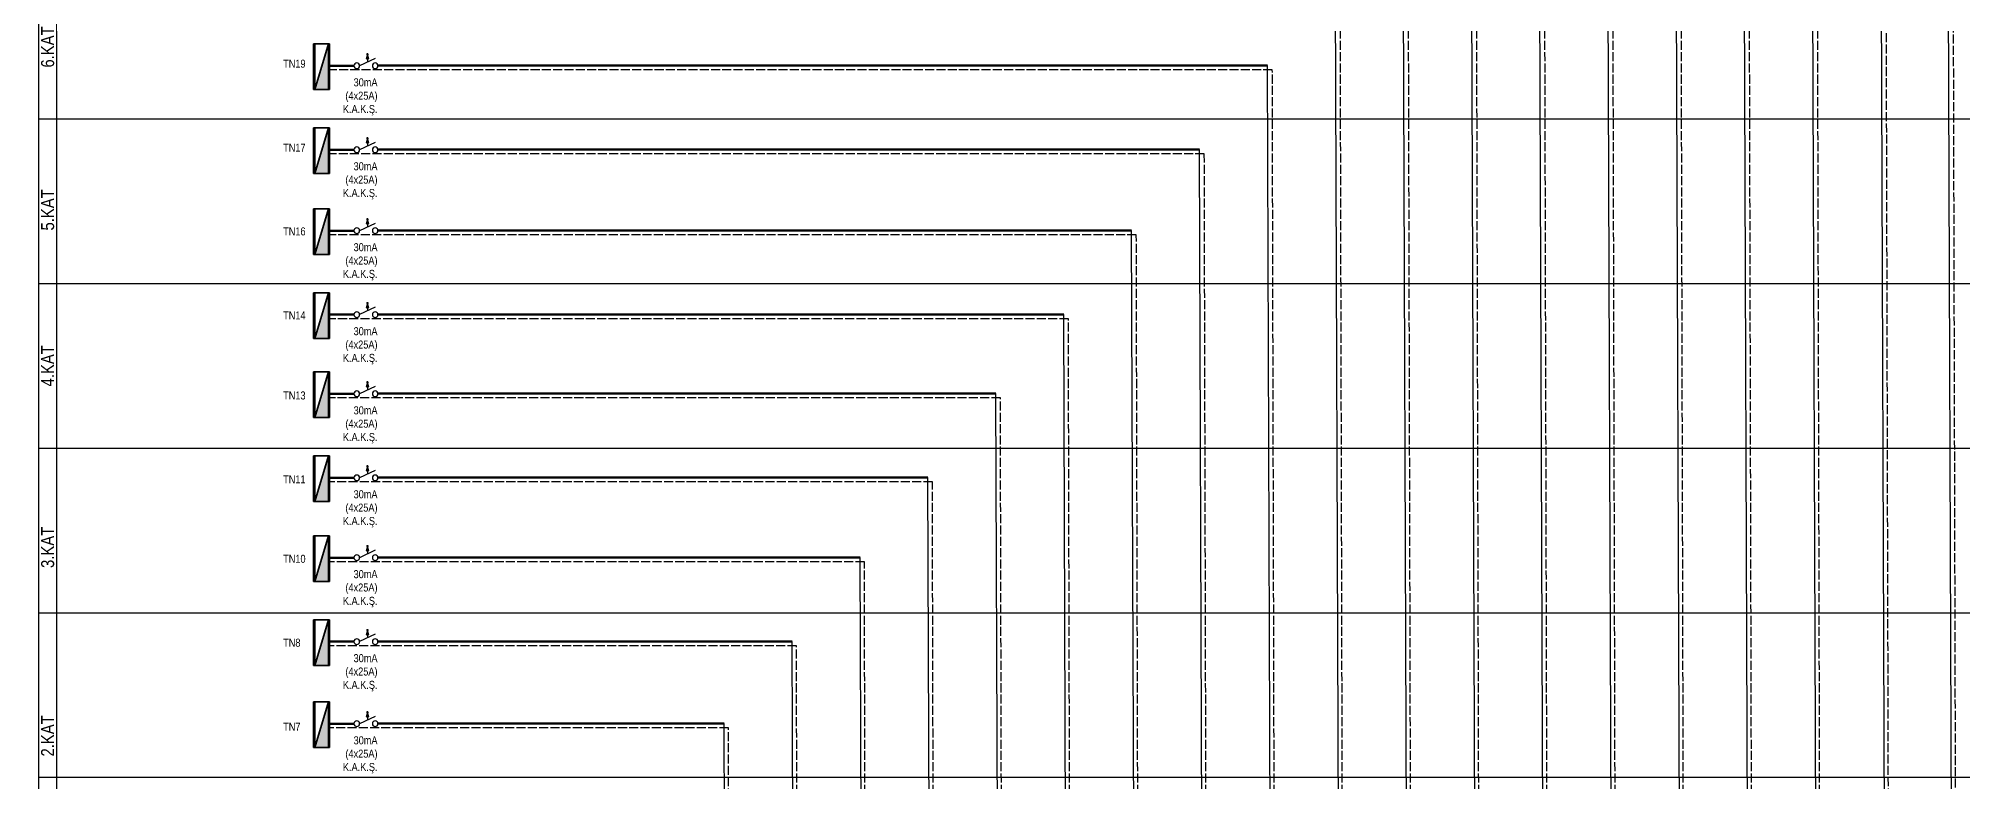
# Model space of a CAD drawing. Header units: millimetres. Extents: x 3395 to 31170, y 2853 to 7104.
# Drawn here: x 17489 to 20049, y 4689 to 5678 of the extents above; entities that cross this region are included whole.
import ezdxf

# ---------------------------------------------------------------- set-up
doc = ezdxf.new("R2010")
doc.units = ezdxf.units.MM
doc.linetypes.add('ACAD_ISO02W100', pattern=[15, 12, -3])
doc.linetypes.add('DASHED', pattern=[19.05, 12.7, -6.35])
for name, color, linetype in [('Asansör', 200, 'Continuous'), ('Elektrik T.', 4, 'Continuous'), ('topraklama', 3, 'DASHED'), ('TopraklamaY.', 3, 'ACAD_ISO02W100'), ('YazılarY.', 7, 'Continuous')]:
    doc.layers.add(name, color=color, linetype=linetype)
for name, color, linetype, lineweight in [('deha_elk tablo', 4, 'Continuous', 30), ('deha_elk yazı', 2, 'Continuous', 20), ('KOLON HATTI  LİNYESİ', 240, 'Continuous', 50)]:
    doc.layers.add(name, color=color, linetype=linetype, lineweight=lineweight)
doc.layers.add('Tablo', color=7, linetype='Continuous', true_color=0xff7f7f)
doc.styles.add('sh_elk yazı', font='ARIALN.TTF', dxfattribs={"height": 10})

# ---------------------------------------------------------------- blocks, each defined once
blk = doc.blocks.new('şalt-kakş')
h = blk.add_hatch(color=2)
h.dxf.hatch_style = 1
h.paths.add_polyline_path([(12, 8.6), (13.2, 13.6), (14.5, 8.6)])
at = {"color": 4}
blk.add_lwpolyline([(12, 8.6), (13.2, 13.6), (14.5, 8.6), (12, 8.6)], dxfattribs=at)
at = {"layer": 'deha_elk tablo'}
blk.add_line((3.5, 9.2), (23, 0), dxfattribs=at)
at = {"layer": 'deha_elk tablo', "ltscale": 5}
blk.add_line((13.2, 8.6), (13.2, 4.6), dxfattribs=at)
for points in [[(12, 14.2), (14.5, 14.2)], [(13.2, 14.2), (13.2, 15.7)]]:
    blk.add_lwpolyline(points, dxfattribs=at)
blk.add_lwpolyline([(13.2, 13.6), (12, 8.6), (14.5, 8.6)], close=True, dxfattribs=at)
at = {"layer": 'deha_elk tablo', "ltscale": 0.5}
for centre in [(3.5, 0), (26.5, 0)]:
    blk.add_circle(centre, 3.5, dxfattribs=at)
blk = doc.blocks.new('tablo_sh şb tab-tali')
h = blk.add_hatch(color=2)
h.dxf.hatch_style = 1
h.paths.add_polyline_path([(-17.1, 1.5), (-17.1, 18.5), (40, 1.5)])
at = {"color": 4}
for p, q in [((-17.1, 18.5), (40, 1.5)), ((-17.1, 1.5), (-17.1, 18.5)), ((40, 1.5), (-17.1, 1.5))]:
    blk.add_line(p, q, dxfattribs=at)
at = {"layer": 'deha_elk tablo', "color": 4, "lineweight": 35}
for p, q in [((-17.1, 0), (-17.1, 20)), ((-17.1, 20), (40, 20)), ((-17.1, 18.5), (40, 1.5)), ((40, 0), (-17.1, 0)), ((40, 20), (40, 0))]:
    blk.add_line(p, q, dxfattribs=at)
for points in [[(-17.1, 18.5), (40, 18.5)], [(40, 1.5), (-17.1, 1.5)]]:
    blk.add_lwpolyline(points, dxfattribs=at)

msp = doc.modelspace()

# ---------------------------------------------------------------- linework, layer by layer
at = {"layer": 'Asansör', "color": 32, "true_color": 0xcd6928}
msp.add_line((20038.2, 3630.6), (20026.8, 6758.1), dxfattribs=at)
at = {"layer": 'Elektrik T.', "color": 1}
for p, q in [((19949, 3630.7), (19938.1, 6616.7)), ((19857.9, 3519.7), (19847, 6518.7)), ((19767.1, 3519.7), (19756.7, 6406.9)), ((19676.4, 3519.7), (19666.3, 6300)), ((19585.6, 3519.7), (19575.9, 6188.2)), ((19494.9, 3519.7), (19485.6, 6082.7)), ((19404.1, 3519.7), (19395.2, 5971)), ((19313.4, 3519.7), (19304.9, 5863.2)), ((19222.6, 3519.7), (19214.5, 5751.5)), ((19131.9, 3519.7), (19124.2, 5641.9)), ((19041.1, 3519.7), (19033.8, 5530.2)), ((18950.4, 3519.7), (18943.5, 5422.5)), ((18859.6, 3519.7), (18853.1, 5310.7)), ((18768.9, 3519.7), (18762.8, 5205.4)), ((18678.1, 3519.7), (18672.4, 5093.7)), ((18587.4, 3519.7), (18582.1, 4987.3)), ((18496.6, 3519.7), (18491.7, 4875.6)), ((18405.6, 3630.7), (18401.1, 4766.3))]:
    msp.add_line(p, q, dxfattribs=at)
at = {"layer": 'KOLON HATTI  LİNYESİ'}
for p, q in [((17908.5, 5641.7), (17876.2, 5641.7)), ((19124.2, 5641.9), (17940.5, 5641.9)), ((17908.5, 5529.9), (17876.2, 5529.9)), ((19033.8, 5530.2), (17940.5, 5530.2)), ((17908.5, 5422.2), (17876.2, 5422.2)), ((18943.5, 5422.5), (17940.5, 5422.5)), ((17908.5, 5310.5), (17876.2, 5310.5)), ((18853.1, 5310.7), (17940.5, 5310.7)), ((17908.5, 5205.2), (17876.2, 5205.2)), ((18762.8, 5205.4), (17940.5, 5205.4)), ((17908.5, 5093.4), (17876.2, 5093.4)), ((18672.4, 5093.7), (17940.5, 5093.7)), ((17908.5, 4987.1), (17876.2, 4987.1)), ((18582.1, 4987.3), (17940.5, 4987.3)), ((17908.5, 4875.4), (17876.2, 4875.4)), ((18491.7, 4875.6), (17940.5, 4875.6)), ((17908.5, 4766.1), (17876.2, 4766.1)), ((18401.4, 4766.3), (17940.5, 4766.3)), ((18311, 4694.9), (18311, 4695.1))]:
    msp.add_line(p, q, dxfattribs=at)
at = {"layer": 'Tablo', "linetype": 'ByBlock'}
for p, q in [((17488.7, 7103.9), (17488.7, 2853.1)), ((17512.9, 7103.9), (17512.9, 2853.1)), ((17488.7, 5570.9), (25631.8, 5570.9)), ((17488.7, 5351.9), (25631.8, 5351.9)), ((17488.7, 5132.9), (25631.8, 5132.9)), ((17488.7, 4913.9), (25631.8, 4913.9)), ((17488.7, 4694.9), (25631.8, 4694.9))]:
    msp.add_line(p, q, dxfattribs=at)
at = {"layer": 'topraklama', "linetype": 'DASHED'}
msp.add_line((18316.3, 4694.9), (18316.3, 4695.1), dxfattribs=at)
at = {"layer": 'TopraklamaY.'}
for p, q in [((20042.8, 3586.2), (20034.5, 6753.7)), ((19953.6, 3453.1), (19945.6, 6610.5)), ((19862.3, 3412.9), (19854.4, 6513)), ((19771.5, 3412.9), (19764, 6401.3)), ((19680.8, 3412.9), (19673.5, 6294.3)), ((19590, 3412.9), (19583, 6182.6)), ((19499.3, 3412.9), (19492.5, 6077.1)), ((19408.5, 3412.9), (19402.1, 5965.3)), ((19317.8, 3412.9), (19311.6, 5857.5)), ((19227, 3412.9), (19221.1, 5745.8)), ((19130.7, 5636.2), (17876.2, 5636.2)), ((19136.3, 3412.9), (19130.7, 5636.2)), ((19040.2, 5524.5), (17876.2, 5524.5)), ((19045.5, 3412.9), (19040.2, 5524.5)), ((18949.7, 5416.8), (17876.2, 5416.8)), ((18954.8, 3412.9), (18949.7, 5416.8)), ((18859.3, 5305), (17876.2, 5305)), ((18864, 3412.9), (18859.3, 5305)), ((18768.8, 5199.7), (17876.2, 5199.7)), ((18773.3, 3412.9), (18768.8, 5199.7)), ((18678.3, 5088), (17876.2, 5088)), ((18682.5, 3412.9), (18678.3, 5088)), ((18587.8, 4981.7), (17876.2, 4981.7)), ((18591.8, 3412.9), (18587.8, 4981.7)), ((18497.4, 4869.9), (17876.2, 4869.9)), ((18501, 3412.9), (18497.4, 4869.9)), ((18406.9, 4760.6), (17876.2, 4760.6)), ((18410.2, 3453.1), (18406.9, 4760.6))]:
    msp.add_line(p, q, dxfattribs=at)

# ---------------------------------------------------------------- block references
at = {"layer": 'deha_elk tablo', "xscale": 1.064798200488, "yscale": 1.064798200488, "zscale": 1.064798200488, "rotation": 90.00000000000001}
for p in [(17876.2, 5628.3), (17876.2, 5516.6), (17876.2, 5408.9), (17876.2, 5297.1), (17876.2, 5191.8), (17876.2, 5080.1), (17876.2, 4973.8), (17876.2, 4862), (17876.2, 4752.7)]:
    msp.add_blockref('tablo_sh şb tab-tali', p, dxfattribs=at)
at = {"layer": 'deha_elk tablo', "xscale": -1.064798200488, "yscale": 1.064798200488, "zscale": 1.064798200488}
for p in [(17940.5, 5641.7), (17940.5, 5529.9), (17940.5, 5422.2), (17940.5, 5310.5), (17940.5, 5205.2), (17940.5, 5093.4), (17940.5, 4987.1), (17940.5, 4875.4), (17940.5, 4766.1)]:
    msp.add_blockref('şalt-kakş', p, dxfattribs=at)

# ---------------------------------------------------------------- texts
at = {"layer": 'deha_elk yazı', "ltscale": 5, "style": 'sh_elk yazı'}
for s, p in [('TN19', (17814.3, 5639.2)), ('TN17', (17814.3, 5527.4)), ('TN16', (17814.3, 5416)), ('TN14', (17814.3, 5304.2)), ('TN13', (17814.3, 5197.7)), ('TN11', (17814.3, 5086)), ('TN10', (17814.3, 4980.3)), ('TN8', (17814.3, 4868.6)), ('TN7', (17814.3, 4756.8))]:
    msp.add_text(s, height=10.65, dxfattribs=at).set_placement(p)
at = {"layer": 'deha_elk yazı', "ltscale": 5, "char_height": 10.65, "attachment_point": 3, "style": 'sh_elk yazı'}
for insert in [(17939.9, 5625), (17939.9, 5513.3), (17939.9, 5405.6), (17939.9, 5293.8), (17939.9, 5188.5), (17939.9, 5076.8), (17939.9, 4970.5), (17939.9, 4858.7), (17939.9, 4749.4)]:
    msp.add_mtext('30mA\\P(4x25A)\\PK.A.K.Ş.', dxfattribs=dict(at, insert=insert))
at = {"layer": 'YazılarY.', "color": 2, "ltscale": 5, "style": 'sh_elk yazı'}
for s, p in [('6.KAT', (17509.5, 5639.3)), ('5.KAT', (17509.5, 5422.5)), ('4.KAT', (17509.5, 5215)), ('3.KAT', (17509.5, 4973.4)), ('2.KAT', (17509.5, 4722.5))]:
    msp.add_text(s, height=17.25, rotation=90, dxfattribs=at).set_placement(p)

doc.saveas('drawing.dxf')
